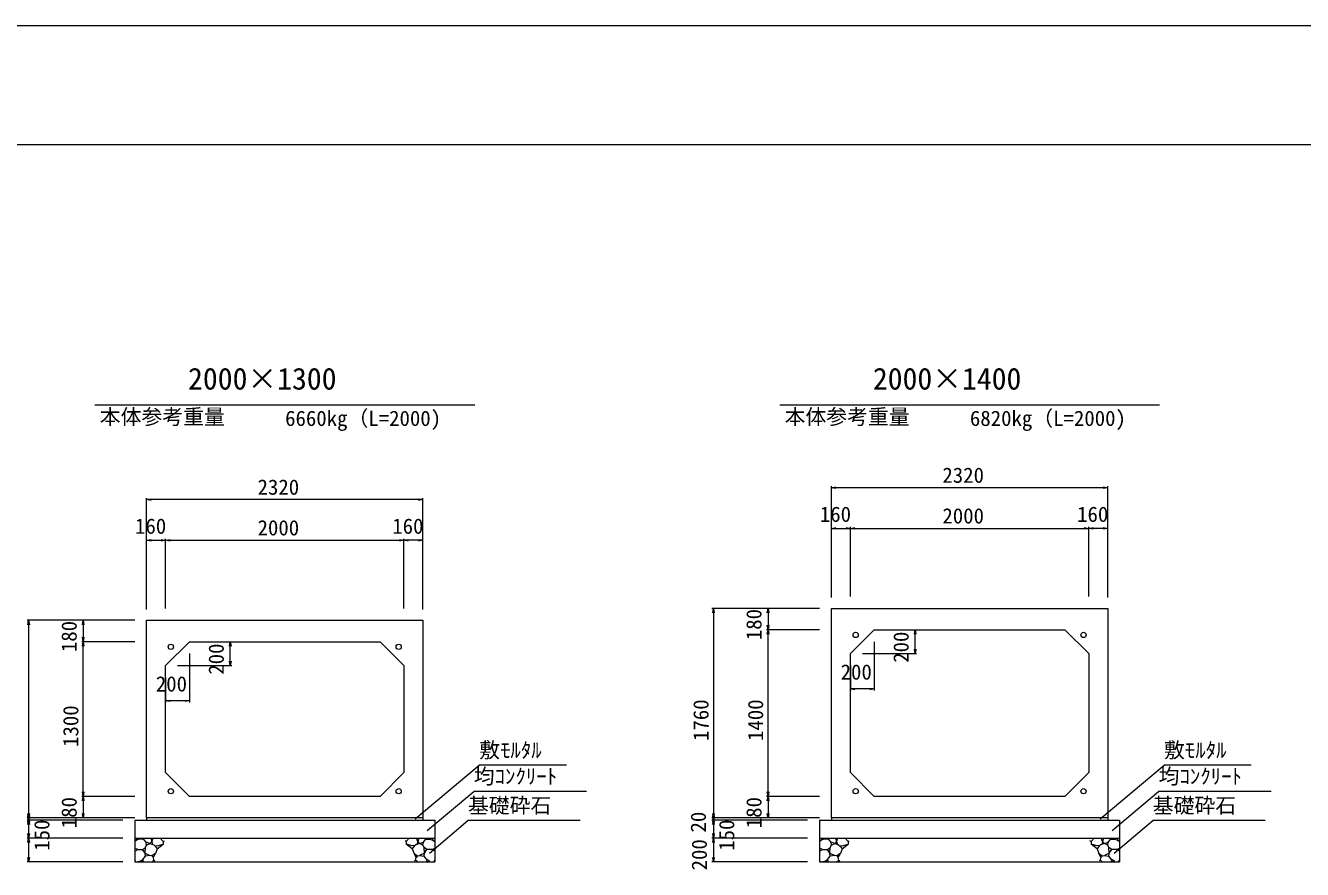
# Model space of a CAD drawing. Units: millimetres on the paper. Extents: x 0 to 841, y 0 to 594.
# Drawn here: x 412.1 to 626.6, y 452.2 to 594 of the extents above; entities that cross this region are included whole.
import ezdxf
from ezdxf.enums import TextEntityAlignment as Align

# ---------------------------------------------------------------- set-up
doc = ezdxf.new("R2010")
doc.units = ezdxf.units.MM
for name, color, linetype, lineweight in [('D-STR-DIM（寸法）', 7, 'Continuous', 18), ('D-STR-HTXT（旗揚げ）', 4, 'Continuous', 18), ('D-STR-STRn（構造物）', 5, 'Continuous', 18), ('D-STR（構造物外形線）', 1, 'Continuous', 18), ('D-TTL(外枠）', 2, 'Continuous', 18), ('DEFPOINTS_2', 8, 'Continuous', 18)]:
    doc.layers.add(name, color=color, linetype=linetype, lineweight=lineweight)
doc.layers.add('D-STR-TXT（文字）', color=7, linetype='Continuous')
doc.styles.add('ＭＳ ゴシック', font='')
doc.styles.get('ＭＳ ゴシック').set_extended_font_data('MS Gothic')

msp = doc.modelspace()

# ---------------------------------------------------------------- linework, layer by layer
at = {"layer": 'D-STR-DIM（寸法）'}
for p, q in [((547.473, 497.856), (547.473, 516.58)), ((547.473, 516.33), (548.223, 516.455)), ((547.473, 516.33), (547.573, 516.33)), ((548.223, 516.205), (547.473, 516.33)), ((593.773, 516.33), (547.573, 516.33)), ((593.123, 516.455), (593.873, 516.33)), ((593.873, 516.33), (593.123, 516.205)), ((593.873, 516.33), (593.773, 516.33)), ((593.873, 497.856), (593.873, 516.58)), ((432.473, 495.856), (432.473, 514.58)), ((432.473, 514.33), (433.223, 514.455)), ((432.473, 514.33), (432.573, 514.33)), ((433.223, 514.205), (432.473, 514.33)), ((478.773, 514.33), (432.573, 514.33)), ((478.123, 514.455), (478.873, 514.33)), ((478.873, 514.33), (478.123, 514.205)), ((478.873, 514.33), (478.773, 514.33)), ((478.873, 495.856), (478.873, 514.58)), ((547.473, 497.856), (547.473, 509.747)), ((547.473, 509.497), (548.223, 509.622)), ((547.473, 509.497), (547.573, 509.497)), ((548.223, 509.372), (547.473, 509.497)), ((547.573, 509.497), (550.573, 509.497)), ((549.923, 509.622), (550.673, 509.497)), ((550.673, 509.497), (549.923, 509.372)), ((550.673, 509.497), (550.573, 509.497)), ((550.673, 498.056), (550.673, 509.747)), ((550.673, 498.056), (550.673, 509.747)), ((550.673, 509.497), (551.423, 509.622)), ((550.673, 509.497), (550.773, 509.497)), ((551.423, 509.372), (550.673, 509.497)), ((550.773, 509.497), (590.573, 509.497)), ((589.923, 509.622), (590.673, 509.497)), ((590.673, 509.497), (589.923, 509.372)), ((590.673, 509.497), (590.573, 509.497)), ((590.673, 498.056), (590.673, 509.747)), ((590.673, 498.056), (590.673, 509.747)), ((590.673, 509.497), (591.423, 509.622)), ((590.673, 509.497), (590.773, 509.497)), ((591.423, 509.372), (590.673, 509.497)), ((593.773, 509.497), (590.773, 509.497)), ((593.123, 509.622), (593.873, 509.497)), ((593.873, 509.497), (593.123, 509.372)), ((593.873, 509.497), (593.773, 509.497)), ((593.873, 497.906), (593.873, 509.747)), ((432.473, 495.856), (432.473, 507.747)), ((432.473, 507.497), (433.223, 507.622)), ((432.473, 507.497), (432.573, 507.497)), ((433.223, 507.372), (432.473, 507.497)), ((432.573, 507.497), (435.573, 507.497)), ((434.923, 507.622), (435.673, 507.497)), ((435.673, 507.497), (434.923, 507.372)), ((435.673, 507.497), (435.573, 507.497)), ((435.673, 496.056), (435.673, 507.747)), ((435.673, 496.056), (435.673, 507.747)), ((435.673, 507.497), (436.423, 507.622)), ((435.673, 507.497), (435.773, 507.497)), ((436.423, 507.372), (435.673, 507.497)), ((435.773, 507.497), (475.573, 507.497)), ((474.923, 507.622), (475.673, 507.497)), ((475.673, 507.497), (474.923, 507.372)), ((475.673, 507.497), (475.573, 507.497)), ((475.673, 496.056), (475.673, 507.747)), ((475.673, 496.056), (475.673, 507.747)), ((475.673, 507.497), (476.423, 507.622)), ((475.673, 507.497), (475.773, 507.497)), ((476.423, 507.372), (475.673, 507.497)), ((478.773, 507.497), (475.773, 507.497)), ((478.123, 507.622), (478.873, 507.497)), ((478.873, 507.497), (478.123, 507.372)), ((478.873, 507.497), (478.773, 507.497)), ((478.873, 495.906), (478.873, 507.747)), ((545.473, 496.056), (527.406, 496.056)), ((527.531, 495.306), (527.656, 496.056)), ((527.656, 496.056), (527.656, 495.956)), ((527.656, 496.056), (527.781, 495.306)), ((527.656, 495.956), (527.656, 460.956)), ((545.473, 496.056), (536.579, 496.056)), ((536.704, 495.306), (536.829, 496.056)), ((536.829, 496.056), (536.829, 495.956)), ((536.829, 496.056), (536.954, 495.306)), ((536.829, 495.956), (536.829, 492.556)), ((430.473, 494.056), (412.406, 494.056)), ((412.531, 493.306), (412.656, 494.056)), ((412.656, 494.056), (412.656, 493.956)), ((412.656, 494.056), (412.781, 493.306)), ((412.656, 493.956), (412.656, 460.956)), ((430.473, 494.056), (421.579, 494.056)), ((421.704, 493.306), (421.829, 494.056)), ((421.829, 494.056), (421.829, 493.956)), ((421.829, 494.056), (421.954, 493.306)), ((421.829, 493.956), (421.829, 490.556)), ((536.829, 492.456), (536.704, 493.206)), ((536.954, 493.206), (536.829, 492.456)), ((421.829, 490.456), (421.704, 491.206)), ((421.954, 491.206), (421.829, 490.456)), ((545.473, 492.456), (536.579, 492.456)), ((545.473, 492.456), (536.579, 492.456)), ((536.704, 491.706), (536.829, 492.456)), ((536.829, 492.456), (536.829, 492.556)), ((536.829, 492.456), (536.829, 492.356)), ((536.829, 492.456), (536.954, 491.706)), ((536.829, 464.556), (536.829, 492.356)), ((556.673, 492.456), (561.778, 492.456)), ((561.403, 491.706), (561.528, 492.456)), ((561.528, 492.456), (561.528, 492.356)), ((561.528, 492.456), (561.653, 491.706)), ((561.528, 488.556), (561.528, 492.356)), ((430.473, 490.456), (421.579, 490.456)), ((430.473, 490.456), (421.579, 490.456)), ((421.704, 489.706), (421.829, 490.456)), ((421.829, 490.456), (421.829, 490.556)), ((421.829, 490.456), (421.829, 490.356)), ((421.829, 490.456), (421.954, 489.706)), ((421.829, 464.556), (421.829, 490.356)), ((441.673, 490.456), (446.778, 490.456)), ((446.403, 489.706), (446.528, 490.456)), ((446.528, 490.456), (446.528, 490.356)), ((446.528, 490.456), (446.653, 489.706)), ((446.528, 486.556), (446.528, 490.356)), ((554.673, 490.456), (554.673, 482.257)), ((561.528, 488.456), (561.403, 489.206)), ((561.653, 489.206), (561.528, 488.456)), ((439.673, 488.456), (439.673, 480.257)), ((446.528, 486.456), (446.403, 487.206)), ((446.653, 487.206), (446.528, 486.456)), ((552.673, 488.456), (561.778, 488.456)), ((561.528, 488.456), (561.528, 488.556)), ((437.673, 486.456), (446.778, 486.456)), ((446.528, 486.456), (446.528, 486.556)), ((550.673, 486.456), (550.673, 482.257)), ((435.673, 484.456), (435.673, 480.257)), ((550.673, 482.507), (551.423, 482.632)), ((550.673, 482.507), (550.773, 482.507)), ((551.423, 482.382), (550.673, 482.507)), ((554.573, 482.507), (550.773, 482.507)), ((553.923, 482.632), (554.673, 482.507)), ((554.673, 482.507), (553.923, 482.382)), ((554.673, 482.507), (554.573, 482.507)), ((435.673, 480.507), (436.423, 480.632)), ((435.673, 480.507), (435.773, 480.507)), ((436.423, 480.382), (435.673, 480.507)), ((439.573, 480.507), (435.773, 480.507)), ((438.923, 480.632), (439.673, 480.507)), ((439.673, 480.507), (438.923, 480.382)), ((439.673, 480.507), (439.573, 480.507)), ((430.473, 464.456), (421.579, 464.456)), ((430.473, 464.456), (421.579, 464.456)), ((421.829, 464.456), (421.704, 465.206)), ((421.704, 463.706), (421.829, 464.456)), ((421.954, 465.206), (421.829, 464.456)), ((421.829, 464.456), (421.829, 464.556)), ((421.829, 464.456), (421.829, 464.356)), ((421.829, 464.456), (421.954, 463.706)), ((421.829, 464.356), (421.829, 460.956)), ((545.473, 464.456), (536.579, 464.456)), ((545.473, 464.456), (536.579, 464.456)), ((536.829, 464.456), (536.704, 465.206)), ((536.704, 463.706), (536.829, 464.456)), ((536.954, 465.206), (536.829, 464.456)), ((536.829, 464.456), (536.829, 464.556)), ((536.829, 464.456), (536.829, 464.356)), ((536.829, 464.456), (536.954, 463.706)), ((536.829, 464.356), (536.829, 460.956)), ((412.656, 460.856), (412.531, 461.606)), ((412.656, 460.456), (412.531, 461.206)), ((412.781, 461.606), (412.656, 460.856)), ((412.781, 461.206), (412.656, 460.456)), ((421.829, 460.856), (421.704, 461.606)), ((421.954, 461.606), (421.829, 460.856)), ((527.656, 460.856), (527.531, 461.606)), ((527.656, 460.456), (527.531, 461.206)), ((527.781, 461.606), (527.656, 460.856)), ((527.781, 461.206), (527.656, 460.456)), ((536.829, 460.856), (536.704, 461.606)), ((536.954, 461.606), (536.829, 460.856)), ((430.473, 460.856), (412.406, 460.856)), ((430.473, 460.856), (412.406, 460.856)), ((428.473, 460.456), (412.406, 460.456)), ((428.473, 460.456), (412.406, 460.456)), ((412.531, 460.106), (412.656, 460.856)), ((412.531, 459.706), (412.656, 460.456)), ((412.656, 460.856), (412.656, 460.956)), ((412.656, 460.856), (412.656, 460.756)), ((412.656, 460.856), (412.781, 460.106)), ((412.656, 460.756), (412.656, 460.556)), ((412.656, 460.456), (412.656, 460.556)), ((412.656, 460.456), (412.656, 460.356)), ((412.656, 460.456), (412.781, 459.706)), ((412.656, 460.356), (412.656, 457.556)), ((430.473, 460.856), (421.579, 460.856)), ((421.829, 460.856), (421.829, 460.956)), ((545.473, 460.856), (527.406, 460.856)), ((545.473, 460.856), (527.406, 460.856)), ((543.473, 460.456), (527.406, 460.456)), ((543.473, 460.456), (527.406, 460.456)), ((527.531, 460.106), (527.656, 460.856)), ((527.531, 459.706), (527.656, 460.456)), ((527.656, 460.856), (527.656, 460.956)), ((527.656, 460.856), (527.656, 460.756)), ((527.656, 460.856), (527.781, 460.106)), ((527.656, 460.756), (527.656, 460.556)), ((527.656, 460.456), (527.656, 460.556)), ((527.656, 460.456), (527.656, 460.356)), ((527.656, 460.456), (527.781, 459.706)), ((527.656, 460.356), (527.656, 457.556)), ((545.473, 460.856), (536.579, 460.856)), ((536.829, 460.856), (536.829, 460.956)), ((428.473, 457.456), (412.406, 457.456)), ((428.473, 457.456), (412.406, 457.456)), ((412.656, 457.456), (412.531, 458.206)), ((412.531, 456.706), (412.656, 457.456)), ((412.781, 458.206), (412.656, 457.456)), ((412.656, 457.456), (412.656, 457.556)), ((412.656, 457.456), (412.656, 457.356)), ((412.656, 457.456), (412.781, 456.706)), ((412.656, 457.356), (412.656, 453.556)), ((543.473, 457.456), (527.406, 457.456)), ((543.473, 457.456), (527.406, 457.456)), ((527.656, 457.456), (527.531, 458.206)), ((527.531, 456.706), (527.656, 457.456)), ((527.781, 458.206), (527.656, 457.456)), ((527.656, 457.456), (527.656, 457.556)), ((527.656, 457.456), (527.656, 457.356)), ((527.656, 457.456), (527.781, 456.706)), ((527.656, 457.356), (527.656, 453.556)), ((428.473, 453.456), (412.406, 453.456)), ((412.656, 453.456), (412.531, 454.206)), ((412.781, 454.206), (412.656, 453.456)), ((412.656, 453.456), (412.656, 453.556)), ((543.473, 453.456), (527.406, 453.456)), ((527.656, 453.456), (527.531, 454.206)), ((527.781, 454.206), (527.656, 453.456)), ((527.656, 453.456), (527.656, 453.556))]:
    msp.add_line(p, q, dxfattribs=at)
at = {"layer": 'D-STR-HTXT（旗揚げ）'}
for p, q in [((423.781, 530.27), (487.565, 530.27)), ((538.781, 530.27), (602.565, 530.27)), ((477.59, 460.667), (488.323, 469.685)), ((502.985, 469.685), (488.323, 469.685)), ((592.59, 460.667), (603.323, 469.685)), ((617.985, 469.685), (603.323, 469.685)), ((479.612, 458.733), (487.411, 465.285)), ((506.336, 465.285), (487.411, 465.285)), ((594.612, 458.733), (602.411, 465.285)), ((621.336, 465.285), (602.411, 465.285)), ((479.962, 454.937), (486.436, 460.377)), ((505.299, 460.377), (486.436, 460.377)), ((594.962, 454.937), (601.436, 460.377)), ((620.299, 460.377), (601.436, 460.377))]:
    msp.add_line(p, q, dxfattribs=at)
at = {"layer": 'D-STR-STRn（構造物）'}
for p, q in [((430.473, 460.456), (480.873, 460.456)), ((430.473, 460.456), (430.473, 453.456)), ((432.473, 460.856), (432.473, 460.456)), ((478.873, 460.856), (478.873, 460.456)), ((480.873, 460.456), (480.873, 453.456)), ((545.473, 460.456), (595.873, 460.456)), ((545.473, 460.456), (545.473, 453.456)), ((547.473, 460.856), (547.473, 460.456)), ((593.873, 460.856), (593.873, 460.456)), ((595.873, 460.456), (595.873, 453.456)), ((430.473, 457.456), (480.873, 457.456)), ((430.899, 457.14), (430.473, 456.889)), ((430.899, 457.14), (430.634, 457.456)), ((431.367, 457.291), (430.899, 457.14)), ((431.367, 457.291), (431.52, 457.456)), ((432.014, 457.186), (431.367, 457.291)), ((432.014, 457.186), (431.999, 457.456)), ((432.404, 456.761), (432.014, 457.186)), ((432.474, 456.265), (432.404, 456.761)), ((433.022, 456.548), (432.404, 456.761)), ((433.344, 456.881), (433.022, 456.548)), ((433.162, 457.456), (433.344, 456.881)), ((433.344, 456.881), (433.568, 457.456)), ((433.344, 456.881), (433.469, 456.383)), ((434.763, 457.456), (435.28, 456.879)), ((435.28, 456.879), (435.455, 456.967)), ((435.28, 456.879), (435.28, 456.407)), ((476.066, 456.879), (475.891, 456.967)), ((476.583, 457.456), (476.066, 456.879)), ((476.066, 456.879), (476.066, 456.407)), ((478.003, 456.881), (477.779, 457.456)), ((478.003, 456.881), (477.878, 456.383)), ((478.184, 457.456), (478.003, 456.881)), ((478.003, 456.881), (478.324, 456.548)), ((478.324, 456.548), (478.943, 456.761)), ((478.872, 456.265), (478.943, 456.761)), ((478.943, 456.761), (479.333, 457.186)), ((479.333, 457.186), (479.347, 457.456)), ((479.333, 457.186), (479.979, 457.291)), ((479.979, 457.291), (479.826, 457.456)), ((479.979, 457.291), (480.447, 457.14)), ((480.447, 457.14), (480.713, 457.456)), ((480.447, 457.14), (480.873, 456.889)), ((545.473, 457.456), (595.873, 457.456)), ((545.899, 457.14), (545.473, 456.889)), ((545.899, 457.14), (545.634, 457.456)), ((546.367, 457.291), (545.899, 457.14)), ((546.367, 457.291), (546.52, 457.456)), ((547.014, 457.186), (546.367, 457.291)), ((547.014, 457.186), (546.999, 457.456)), ((547.404, 456.761), (547.014, 457.186)), ((547.474, 456.265), (547.404, 456.761)), ((548.022, 456.548), (547.404, 456.761)), ((548.344, 456.881), (548.022, 456.548)), ((548.162, 457.456), (548.344, 456.881)), ((548.344, 456.881), (548.568, 457.456)), ((548.344, 456.881), (548.469, 456.383)), ((549.763, 457.456), (550.28, 456.879)), ((550.28, 456.879), (550.455, 456.967)), ((550.28, 456.879), (550.28, 456.407)), ((591.066, 456.879), (590.891, 456.967)), ((591.583, 457.456), (591.066, 456.879)), ((591.066, 456.879), (591.066, 456.407)), ((593.003, 456.881), (592.779, 457.456)), ((593.003, 456.881), (592.878, 456.383)), ((593.184, 457.456), (593.003, 456.881)), ((593.003, 456.881), (593.324, 456.548)), ((593.324, 456.548), (593.943, 456.761)), ((593.872, 456.265), (593.943, 456.761)), ((593.943, 456.761), (594.333, 457.186)), ((594.333, 457.186), (594.347, 457.456)), ((594.333, 457.186), (594.979, 457.291)), ((594.979, 457.291), (594.826, 457.456)), ((594.979, 457.291), (595.447, 457.14)), ((595.447, 457.14), (595.713, 457.456)), ((595.447, 457.14), (595.873, 456.889)), ((430.992, 455.528), (430.473, 455.747)), ((430.473, 455.234), (430.992, 455.528)), ((430.992, 455.528), (431.806, 455.515)), ((431.806, 455.515), (432.286, 455.888)), ((432.229, 454.928), (431.806, 455.515)), ((432.229, 454.928), (432.286, 455.888)), ((432.28, 454.387), (432.229, 454.928)), ((432.229, 454.928), (433.024, 454.497)), ((432.286, 455.888), (432.474, 456.265)), ((432.474, 456.265), (433.022, 456.548)), ((433.022, 456.548), (433.684, 456.304)), ((433.968, 454.853), (433.36, 454.472)), ((433.613, 454.213), (433.968, 454.853)), ((433.684, 456.304), (433.928, 456.071)), ((433.806, 456.187), (434.255, 456.144)), ((433.928, 456.071), (434.259, 455.631)), ((434.259, 455.631), (433.968, 454.853)), ((434.255, 456.144), (435.28, 456.407)), ((434.259, 455.631), (435.28, 456.407)), ((435.28, 456.407), (435.3, 456.402)), ((476.066, 456.407), (476.046, 456.402)), ((477.091, 456.144), (476.066, 456.407)), ((477.087, 455.631), (476.066, 456.407)), ((477.418, 456.071), (477.087, 455.631)), ((477.087, 455.631), (477.378, 454.853)), ((477.54, 456.187), (477.091, 456.144)), ((477.734, 454.213), (477.378, 454.853)), ((477.378, 454.853), (477.987, 454.472)), ((477.663, 456.304), (477.418, 456.071)), ((478.324, 456.548), (477.663, 456.304)), ((479.117, 454.928), (478.322, 454.497)), ((478.872, 456.265), (478.324, 456.548)), ((479.06, 455.888), (478.872, 456.265)), ((479.117, 454.928), (479.06, 455.888)), ((479.54, 455.515), (479.06, 455.888)), ((479.066, 454.387), (479.117, 454.928)), ((479.117, 454.928), (479.54, 455.515)), ((480.355, 455.528), (479.54, 455.515)), ((480.355, 455.528), (480.873, 455.747)), ((480.873, 455.234), (480.355, 455.528)), ((545.992, 455.528), (545.473, 455.747)), ((545.473, 455.234), (545.992, 455.528)), ((545.992, 455.528), (546.806, 455.515)), ((546.806, 455.515), (547.286, 455.888)), ((547.229, 454.928), (546.806, 455.515)), ((547.229, 454.928), (547.286, 455.888)), ((547.28, 454.387), (547.229, 454.928)), ((547.229, 454.928), (548.024, 454.497)), ((547.286, 455.888), (547.474, 456.265)), ((547.474, 456.265), (548.022, 456.548)), ((548.022, 456.548), (548.684, 456.304)), ((548.968, 454.853), (548.36, 454.472)), ((548.613, 454.213), (548.968, 454.853)), ((548.684, 456.304), (548.928, 456.071)), ((548.806, 456.187), (549.255, 456.144)), ((548.928, 456.071), (549.259, 455.631)), ((549.259, 455.631), (548.968, 454.853)), ((549.255, 456.144), (550.28, 456.407)), ((549.259, 455.631), (550.28, 456.407)), ((550.28, 456.407), (550.3, 456.402)), ((591.066, 456.407), (591.046, 456.402)), ((592.091, 456.144), (591.066, 456.407)), ((592.087, 455.631), (591.066, 456.407)), ((592.418, 456.071), (592.087, 455.631)), ((592.087, 455.631), (592.378, 454.853)), ((592.54, 456.187), (592.091, 456.144)), ((592.734, 454.213), (592.378, 454.853)), ((592.378, 454.853), (592.987, 454.472)), ((592.663, 456.304), (592.418, 456.071)), ((593.324, 456.548), (592.663, 456.304)), ((594.117, 454.928), (593.322, 454.497)), ((593.872, 456.265), (593.324, 456.548)), ((594.06, 455.888), (593.872, 456.265)), ((594.117, 454.928), (594.06, 455.888)), ((594.54, 455.515), (594.06, 455.888)), ((594.066, 454.387), (594.117, 454.928)), ((594.117, 454.928), (594.54, 455.515)), ((595.355, 455.528), (594.54, 455.515)), ((595.355, 455.528), (595.873, 455.747)), ((595.873, 455.234), (595.355, 455.528)), ((430.644, 453.456), (430.473, 453.812)), ((430.473, 453.456), (480.873, 453.456)), ((431.295, 453.529), (430.991, 453.456)), ((431.295, 453.529), (431.84, 453.829)), ((431.797, 453.548), (431.295, 453.529)), ((432.007, 453.456), (431.797, 453.548)), ((431.84, 453.829), (432.28, 454.387)), ((431.84, 453.829), (431.851, 453.55)), ((433.024, 454.497), (432.28, 454.387)), ((433.36, 454.472), (433.024, 454.497)), ((433.36, 454.472), (433.613, 454.213)), ((433.406, 453.456), (433.708, 453.757)), ((433.708, 453.757), (433.613, 454.213)), ((433.708, 453.757), (433.864, 453.612)), ((477.639, 453.757), (477.483, 453.612)), ((477.639, 453.757), (477.734, 454.213)), ((477.94, 453.456), (477.639, 453.757)), ((477.987, 454.472), (477.734, 454.213)), ((477.987, 454.472), (478.322, 454.497)), ((478.322, 454.497), (479.066, 454.387)), ((479.506, 453.829), (479.066, 454.387)), ((479.339, 453.456), (479.549, 453.548)), ((479.506, 453.829), (479.496, 453.55)), ((480.052, 453.529), (479.506, 453.829)), ((479.549, 453.548), (480.052, 453.529)), ((480.052, 453.529), (480.355, 453.456)), ((480.703, 453.456), (480.873, 453.812)), ((545.644, 453.456), (545.473, 453.812)), ((545.473, 453.456), (595.873, 453.456)), ((546.295, 453.529), (545.991, 453.456)), ((546.295, 453.529), (546.84, 453.829)), ((546.797, 453.548), (546.295, 453.529)), ((547.007, 453.456), (546.797, 453.548)), ((546.84, 453.829), (547.28, 454.387)), ((546.84, 453.829), (546.851, 453.55)), ((548.024, 454.497), (547.28, 454.387)), ((548.36, 454.472), (548.024, 454.497)), ((548.36, 454.472), (548.613, 454.213)), ((548.406, 453.456), (548.708, 453.757)), ((548.708, 453.757), (548.613, 454.213)), ((548.708, 453.757), (548.864, 453.612)), ((592.639, 453.757), (592.483, 453.612)), ((592.639, 453.757), (592.734, 454.213)), ((592.94, 453.456), (592.639, 453.757)), ((592.987, 454.472), (592.734, 454.213)), ((592.987, 454.472), (593.322, 454.497)), ((593.322, 454.497), (594.066, 454.387)), ((594.506, 453.829), (594.066, 454.387)), ((594.339, 453.456), (594.549, 453.548)), ((594.506, 453.829), (594.496, 453.55)), ((595.052, 453.529), (594.506, 453.829)), ((594.549, 453.548), (595.052, 453.529)), ((595.052, 453.529), (595.355, 453.456)), ((595.703, 453.456), (595.873, 453.812))]:
    msp.add_line(p, q, dxfattribs=at)
at = {"layer": 'D-STR（構造物外形線）'}
for p, q in [((547.473, 496.056), (593.873, 496.056)), ((547.473, 460.856), (547.473, 496.056)), ((593.873, 496.056), (593.873, 460.856)), ((432.473, 494.056), (478.873, 494.056)), ((432.473, 460.856), (432.473, 494.056)), ((478.873, 494.056), (478.873, 460.856)), ((550.673, 488.456), (554.673, 492.456)), ((554.673, 492.456), (586.673, 492.456)), ((586.673, 492.456), (590.673, 488.456)), ((435.673, 486.456), (439.673, 490.456)), ((439.673, 490.456), (471.673, 490.456)), ((471.673, 490.456), (475.673, 486.456)), ((550.673, 468.456), (550.673, 488.456)), ((590.673, 488.456), (590.673, 468.456)), ((435.673, 468.456), (435.673, 486.456)), ((475.673, 486.456), (475.673, 468.456)), ((439.673, 464.456), (435.673, 468.456)), ((475.673, 468.456), (471.673, 464.456)), ((554.673, 464.456), (550.673, 468.456)), ((590.673, 468.456), (586.673, 464.456)), ((471.673, 464.456), (439.673, 464.456)), ((586.673, 464.456), (554.673, 464.456)), ((478.873, 460.856), (432.473, 460.856)), ((593.873, 460.856), (547.473, 460.856))]:
    msp.add_line(p, q, dxfattribs=at)
for centre in [(551.542, 491.587), (589.805, 491.587), (436.542, 489.587), (474.805, 489.587), (436.542, 465.324), (474.805, 465.324), (551.542, 465.324), (589.805, 465.324)]:
    msp.add_circle(centre, 0.44, dxfattribs=at)
at = {"layer": 'D-TTL(外枠）'}
msp.add_line((25, 574), (820, 574), dxfattribs=at)
at = {"layer": 'DEFPOINTS_2'}
msp.add_line((0, 594), (841, 594), dxfattribs=at)

# ---------------------------------------------------------------- texts
at = {"layer": 'D-STR-DIM（寸法）', "style": 'ＭＳ ゴシック'}
for s, p in [('2320', (566.107, 516.38)), ('2320', (451.107, 514.38)), ('160', (545.529, 509.822)), ('2000', (566.107, 509.547)), ('160', (588.729, 509.822)), ('160', (430.529, 507.822)), ('2000', (451.107, 507.547)), ('160', (473.729, 507.822)), ('200', (434.021, 481.309)), ('200', (549.021, 483.309))]:
    msp.add_text(s, height=2.566, dxfattribs=at).set_placement(p, align=Align.BOTTOM_LEFT)
for s, p in [('180', (536.504, 490.711)), ('180', (421.504, 488.711)), ('200', (561.208, 486.906)), ('200', (446.208, 484.906)), ('1760', (527.606, 473.774)), ('1400', (536.779, 473.774)), ('1300', (421.779, 472.774)), ('180', (421.504, 459.111)), ('180', (536.504, 459.111)), ('20', (527.158, 458.39)), ('150', (416.924, 455.323)), ('150', (531.924, 455.323)), ('200', (527.331, 452.027))]:
    msp.add_text(s, height=2.566, rotation=90, dxfattribs=at).set_placement(p, align=Align.BOTTOM_LEFT)
at = {"layer": 'D-STR-TXT（文字）', "style": 'ＭＳ ゴシック'}
for s, height, p in [('2000×1300', 3.666, (439.43, 531.719)), ('2000×1400', 3.666, (554.43, 531.719)), ('本体参考重量', 2.566, (424.612, 526.204)), ('6660kg（L=2000)', 2.566, (455.732, 525.94)), ('本体参考重量', 2.566, (539.612, 526.204)), ('6820kg（L=2000)', 2.566, (570.732, 525.94)), ('敷ﾓﾙﾀﾙ', 2.566, (488.323, 470.185)), ('敷ﾓﾙﾀﾙ', 2.566, (603.323, 470.185)), ('均ｺﾝｸﾘｰﾄ', 2.566, (487.411, 465.785)), ('均ｺﾝｸﾘｰﾄ', 2.566, (602.411, 465.785)), ('基礎砕石', 2.566, (486.436, 460.877)), ('基礎砕石', 2.566, (601.436, 460.877))]:
    msp.add_text(s, height=height, dxfattribs=at).set_placement(p, align=Align.BOTTOM_LEFT)

doc.saveas('drawing.dxf')
